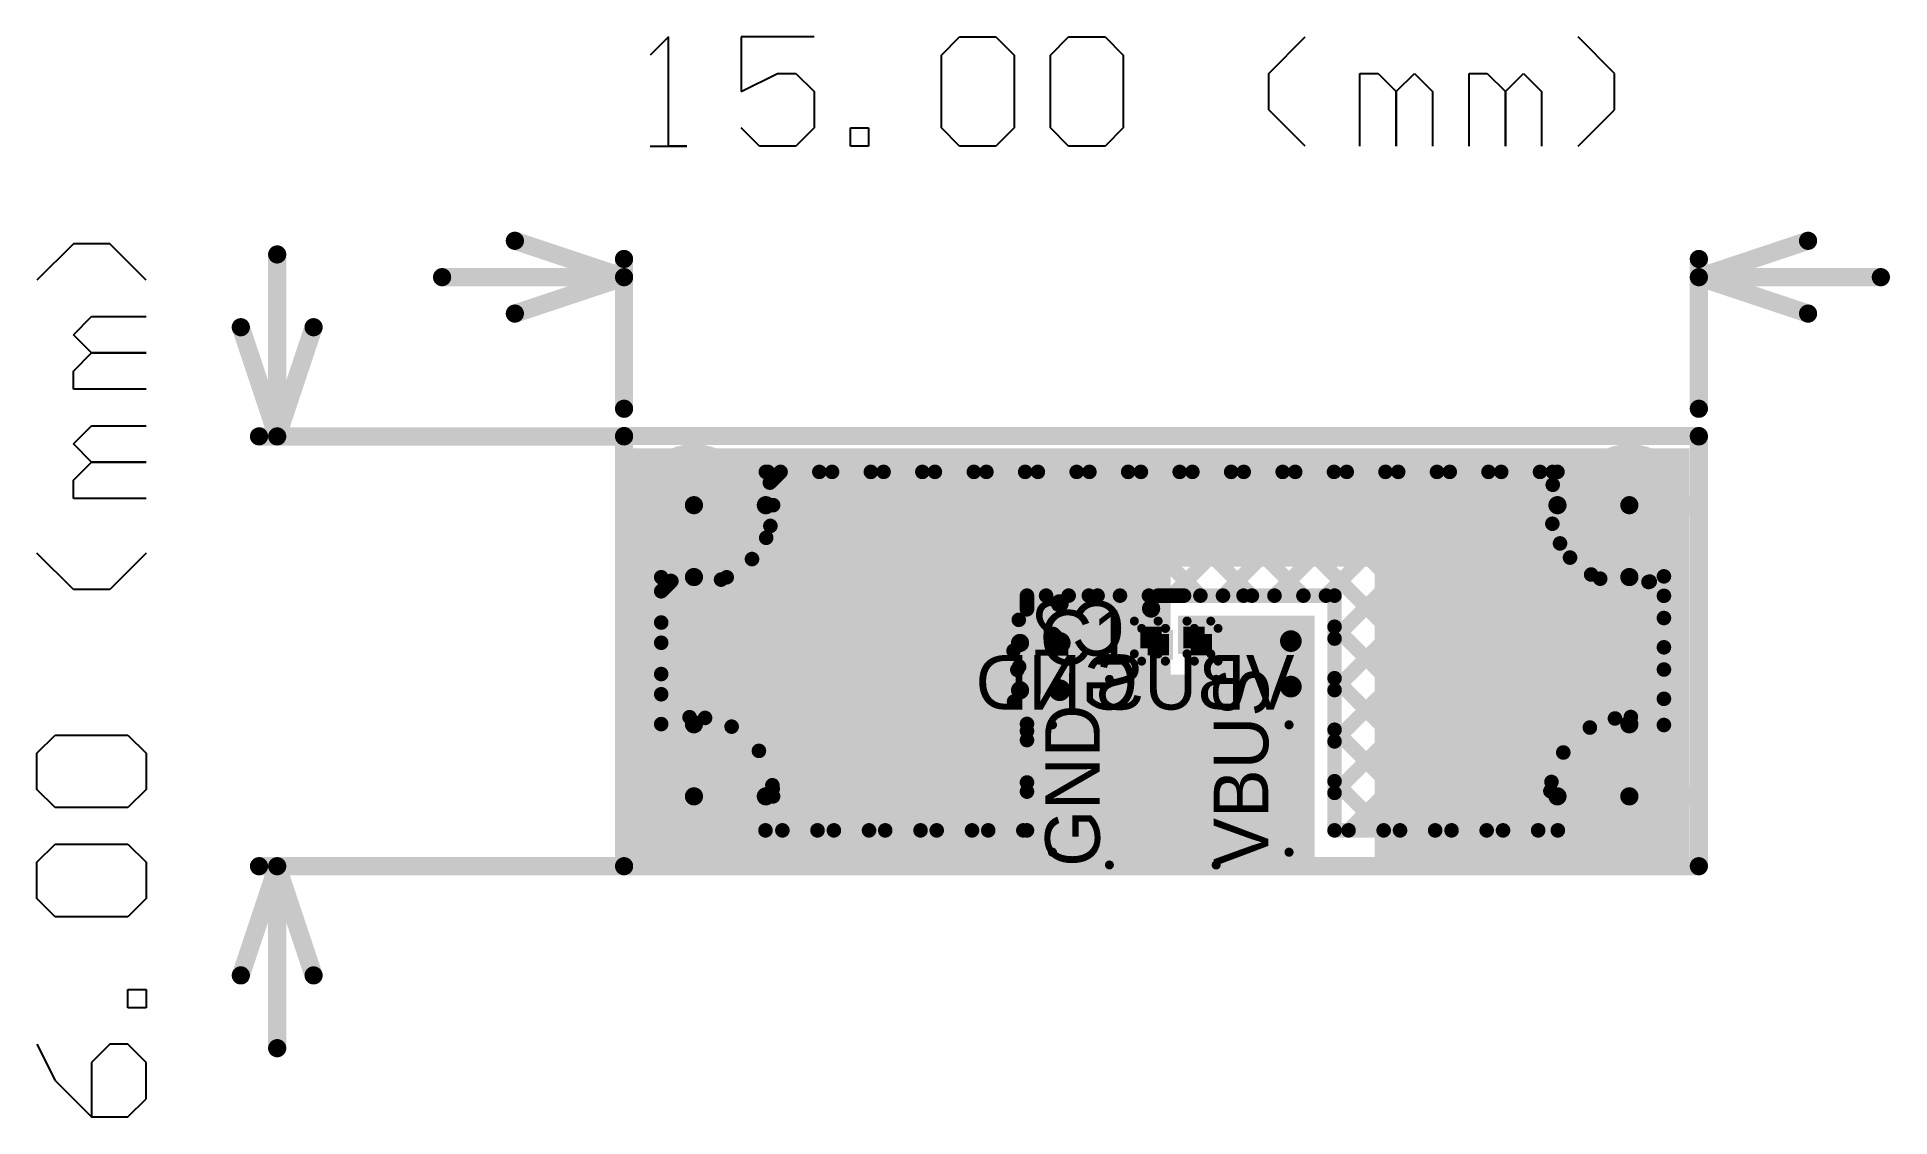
# Model space of a CAD drawing. Header units: millimetres. Extents: x 5.97 to 6.99, y 0.79 to 1.39.
import ezdxf

# ---------------------------------------------------------------- set-up
doc = ezdxf.new("R2010")
doc.units = ezdxf.units.MM
doc.header["$MEASUREMENT"] = 0
for name, color, linetype in [('BottomLayer', 5, 'Continuous'), ('BottomOverlay', 54, 'Continuous'), ('BottomPaste', 16, 'Continuous'), ('BottomSolder', 6, 'Continuous'), ('Mechanical13', 56, 'Continuous'), ('Mechanical2', 216, 'Continuous'), ('MultiLayer', 9, 'Continuous'), ('PadHoleLayer', 156, 'Continuous'), ('TopLayer', 1, 'Continuous'), ('TopOverlay', 2, 'Continuous'), ('TopPaste', 8, 'Continuous'), ('TopSolder', 216, 'Continuous'), ('ViaHoleLayer', 16, 'Continuous')]:
    doc.layers.add(name, color=color, linetype=linetype)

# ---------------------------------------------------------------- blocks, each defined once
blk = doc.blocks.new('SMD_PAD_B_1')
at = {"layer": 'BottomLayer'}
for points in [[(-0.06, -0.03), (-0.02, -0.03), (-0.06, 0.03), (-0.02, 0.03)], [(0.02, -0.03), (0.06, -0.03), (0.02, 0.03), (0.06, 0.03)]]:
    blk.add_solid(points, dxfattribs=at)
at = {"layer": 'BottomOverlay', "const_width": 0.005}
for points in [[(0.065, 0.035), (-0.065, 0.035)], [(-0.065, 0.035), (-0.065, -0.035)], [(0.065, 0.035), (0.065, -0.035)], [(0.065, -0.035), (-0.065, -0.035)]]:
    blk.add_lwpolyline(points, dxfattribs=at)
at = {"layer": 'BottomOverlay', "const_width": 0.0025}
for points in [[(-0.06625, 0.035, 1), (-0.06375, 0.035, 1)], [(-0.06625, 0.035, 1), (-0.06375, 0.035, 1)], [(0.06375, 0.035, 1), (0.06625, 0.035, 1)], [(0.06375, 0.035, 1), (0.06625, 0.035, 1)], [(-0.06625, -0.035, 1), (-0.06375, -0.035, 1)], [(-0.06625, -0.035, 1), (-0.06375, -0.035, 1)], [(0.06375, -0.035, 1), (0.06625, -0.035, 1)], [(0.06375, -0.035, 1), (0.06625, -0.035, 1)]]:
    blk.add_lwpolyline(points, format="xyb", close=True, dxfattribs=at)
at = {"layer": 'BottomPaste'}
for points in [[(-0.06, -0.03), (-0.02, -0.03), (-0.06, 0.03), (-0.02, 0.03)], [(0.02, -0.03), (0.06, -0.03), (0.02, 0.03), (0.06, 0.03)]]:
    blk.add_solid(points, dxfattribs=at)
at = {"layer": 'BottomSolder'}
for points in [[(-0.064, -0.034), (-0.016, -0.034), (-0.064, 0.034), (-0.016, 0.034)], [(0.016, -0.034), (0.064, -0.034), (0.016, 0.034), (0.064, 0.034)]]:
    blk.add_solid(points, dxfattribs=at)
blk = doc.blocks.new('3_P___FPC_2')
at = {"layer": 'TopLayer'}
for points in [[(-0.0128, -0.0492), (-0.0128, 0.0492), (-0.0266, -0.0492), (-0.0266, 0.0492)], [(0.0069, -0.0492), (0.0069, 0.0492), (-0.0069, -0.0492), (-0.0069, 0.0492)], [(0.0266, -0.0492), (0.0266, 0.0492), (0.0128, -0.0492), (0.0128, 0.0492)]]:
    blk.add_solid(points, dxfattribs=at)
at = {"layer": 'TopOverlay', "const_width": 0.005}
for points in [[(-0.0287, 0.049), (-0.0287, -0.053)], [(0.03, 0.049), (0.03, -0.053)], [(0.03, -0.053), (-0.0287, -0.053)]]:
    blk.add_lwpolyline(points, dxfattribs=at)
at = {"layer": 'TopOverlay', "const_width": 0.0025}
for points in [[(-0.0299, 0.049, 1), (-0.0274, 0.049, 1)], [(0.0288, 0.049, 1), (0.0312, 0.049, 1)], [(-0.0299, -0.053, 1), (-0.0274, -0.053, 1)], [(-0.0299, -0.053, 1), (-0.0274, -0.053, 1)], [(0.0288, -0.053, 1), (0.0312, -0.053, 1)], [(0.0288, -0.053, 1), (0.0312, -0.053, 1)]]:
    blk.add_lwpolyline(points, format="xyb", close=True, dxfattribs=at)
at = {"layer": 'TopPaste'}
for points in [[(-0.0128, -0.0492), (-0.0128, 0.0492), (-0.0266, -0.0492), (-0.0266, 0.0492)], [(0.0069, -0.0492), (0.0069, 0.0492), (-0.0069, -0.0492), (-0.0069, 0.0492)], [(0.0266, -0.0492), (0.0266, 0.0492), (0.0128, -0.0492), (0.0128, 0.0492)]]:
    blk.add_solid(points, dxfattribs=at)
at = {"layer": 'TopSolder'}
for points in [[(-0.0088, -0.0532), (-0.0088, 0.0532), (-0.0306, -0.0532), (-0.0306, 0.0532)], [(0.0109, -0.0532), (0.0109, 0.0532), (-0.0109, -0.0532), (-0.0109, 0.0532)], [(0.0306, -0.0532), (0.0306, 0.0532), (0.0088, -0.0532), (0.0088, 0.0532)]]:
    blk.add_solid(points, dxfattribs=at)
blk = doc.blocks.new('CAP_0201_B_3')
at = {"layer": 'BottomLayer'}
for points in [[(-0.0177, -0.0059), (-0.0059, -0.0059), (-0.0177, 0.0059), (-0.0059, 0.0059)], [(0.0059, -0.0059), (0.0177, -0.0059), (0.0059, 0.0059), (0.0177, 0.0059)]]:
    blk.add_solid(points, dxfattribs=at)
at = {"layer": 'BottomOverlay', "const_width": 0.005}
for points in [[(-0.021, 0.009), (-0.021, -0.009)], [(-0.008, 0.009), (-0.021, 0.009)], [(0.021, 0.009), (0.008, 0.009)], [(0.021, 0.009), (0.021, -0.009)], [(-0.008, -0.009), (-0.021, -0.009)], [(0.021, -0.009), (0.008, -0.009)]]:
    blk.add_lwpolyline(points, dxfattribs=at)
at = {"layer": 'BottomOverlay', "const_width": 0.0025}
for points in [[(-0.0222, 0.009, 1), (-0.0198, 0.009, 1)], [(-0.0222, 0.009, 1), (-0.0198, 0.009, 1)], [(-0.0092, 0.009, 1), (-0.0067, 0.009, 1)], [(0.0067, 0.009, 1), (0.0092, 0.009, 1)], [(0.0198, 0.009, 1), (0.0222, 0.009, 1)], [(0.0198, 0.009, 1), (0.0222, 0.009, 1)], [(-0.0222, -0.009, 1), (-0.0198, -0.009, 1)], [(-0.0222, -0.009, 1), (-0.0198, -0.009, 1)], [(-0.0092, -0.009, 1), (-0.0067, -0.009, 1)], [(0.0067, -0.009, 1), (0.0092, -0.009, 1)], [(0.0198, -0.009, 1), (0.0222, -0.009, 1)], [(0.0198, -0.009, 1), (0.0222, -0.009, 1)]]:
    blk.add_lwpolyline(points, format="xyb", close=True, dxfattribs=at)
at = {"layer": 'BottomPaste'}
for points in [[(-0.0177, -0.0059), (-0.0059, -0.0059), (-0.0177, 0.0059), (-0.0059, 0.0059)], [(0.0059, -0.0059), (0.0177, -0.0059), (0.0059, 0.0059), (0.0177, 0.0059)]]:
    blk.add_solid(points, dxfattribs=at)
at = {"layer": 'BottomSolder'}
for points in [[(-0.0199, -0.0081), (-0.0037, -0.0081), (-0.0199, 0.0081), (-0.0037, 0.0081)], [(0.0037, -0.0081), (0.0199, -0.0081), (0.0037, 0.0081), (0.0199, 0.0081)]]:
    blk.add_solid(points, dxfattribs=at)
blk = doc.blocks.new('CAP_0201_4')
at = {"layer": 'TopLayer'}
for points in [[(-0.0177, -0.0059), (-0.0059, -0.0059), (-0.0177, 0.0059), (-0.0059, 0.0059)], [(0.0059, -0.0059), (0.0177, -0.0059), (0.0059, 0.0059), (0.0177, 0.0059)]]:
    blk.add_solid(points, dxfattribs=at)
at = {"layer": 'TopOverlay', "const_width": 0.005}
for points in [[(-0.008, 0.009), (-0.021, 0.009)], [(-0.021, 0.009), (-0.021, -0.009)], [(0.021, 0.009), (0.008, 0.009)], [(0.021, 0.009), (0.021, -0.009)], [(-0.008, -0.009), (-0.021, -0.009)], [(0.021, -0.009), (0.008, -0.009)]]:
    blk.add_lwpolyline(points, dxfattribs=at)
at = {"layer": 'TopOverlay', "const_width": 0.0025}
for points in [[(-0.0222, 0.009, 1), (-0.0198, 0.009, 1)], [(-0.0222, 0.009, 1), (-0.0198, 0.009, 1)], [(-0.0092, 0.009, 1), (-0.0067, 0.009, 1)], [(0.0067, 0.009, 1), (0.0092, 0.009, 1)], [(0.0198, 0.009, 1), (0.0222, 0.009, 1)], [(0.0198, 0.009, 1), (0.0222, 0.009, 1)], [(-0.0222, -0.009, 1), (-0.0198, -0.009, 1)], [(-0.0222, -0.009, 1), (-0.0198, -0.009, 1)], [(-0.0092, -0.009, 1), (-0.0067, -0.009, 1)], [(0.0067, -0.009, 1), (0.0092, -0.009, 1)], [(0.0198, -0.009, 1), (0.0222, -0.009, 1)], [(0.0198, -0.009, 1), (0.0222, -0.009, 1)]]:
    blk.add_lwpolyline(points, format="xyb", close=True, dxfattribs=at)
at = {"layer": 'TopPaste'}
for points in [[(-0.0177, -0.0059), (-0.0059, -0.0059), (-0.0177, 0.0059), (-0.0059, 0.0059)], [(0.0059, -0.0059), (0.0177, -0.0059), (0.0059, 0.0059), (0.0177, 0.0059)]]:
    blk.add_solid(points, dxfattribs=at)
at = {"layer": 'TopSolder'}
for points in [[(-0.0199, -0.0081), (-0.0037, -0.0081), (-0.0199, 0.0081), (-0.0037, 0.0081)], [(0.0037, -0.0081), (0.0199, -0.0081), (0.0037, 0.0081), (0.0199, 0.0081)]]:
    blk.add_solid(points, dxfattribs=at)

msp = doc.modelspace()

# ---------------------------------------------------------------- linework, layer by layer
at = {"layer": 'BottomLayer'}
for points, const_width in [([(6.3192, 1.1307, 1), (6.3488, 1.1307, 1)], 0.0295), ([(6.8332, 1.1307, 1), (6.8628, 1.1307, 1)], 0.0295), ([(6.5291, 1.055, 1), (6.5409, 1.055, 1)], 0.0118), ([(6.5285, 1.059, 1), (6.5335, 1.059, 1)], 0.005), ([(6.5325, 1.055, 1), (6.5375, 1.055, 1)], 0.005), ([(6.6561, 1.056, 1), (6.6679, 1.056, 1)], 0.0118), ([(6.6595, 1.056, 1), (6.6645, 1.056, 1)], 0.005), ([(6.5291, 1.029, 1), (6.5409, 1.029, 1)], 0.0118), ([(6.6561, 1.031, 1), (6.6679, 1.031, 1)], 0.0118), ([(6.6595, 1.031, 1), (6.6645, 1.031, 1)], 0.005), ([(6.3192, 0.9707, 1), (6.3488, 0.9707, 1)], 0.0295), ([(6.8332, 0.9707, 1), (6.8628, 0.9707, 1)], 0.0295)]:
    msp.add_lwpolyline(points, format="xyb", close=True, dxfattribs=dict(at, const_width=const_width))
at = {"layer": 'BottomLayer', "const_width": 0.01}
for points in [[(6.531, 1.059), (6.535, 1.055)], [(6.662, 1.031), (6.662, 1.056)]]:
    msp.add_lwpolyline(points, dxfattribs=at)
at = {"layer": 'BottomLayer'}
for points in [[(6.298, 0.932), (6.596, 0.932), (6.298, 1.162), (6.596, 1.162)], [(6.56, 1.097), (6.878, 1.097), (6.56, 1.162), (6.878, 1.162)], [(6.708, 0.936), (6.881, 0.936), (6.708, 1.162), (6.881, 1.162)], [(6.527, 0.932), (6.596, 0.932), (6.527, 1.067), (6.596, 1.067)], [(6.605, 0.933), (6.675, 0.933), (6.605, 1.068), (6.675, 1.068)]]:
    msp.add_solid(points, dxfattribs=at)
at = {"layer": 'BottomSolder', "const_width": 0.0335}
for points in [[(6.3172, 1.1307, 1), (6.3508, 1.1307, 1)], [(6.8312, 1.1307, 1), (6.8648, 1.1307, 1)], [(6.3172, 0.9707, 1), (6.3508, 0.9707, 1)], [(6.8312, 0.9707, 1), (6.8648, 0.9707, 1)]]:
    msp.add_lwpolyline(points, format="xyb", close=True, dxfattribs=at)
at = {"layer": 'Mechanical13'}
for p, q in [((6.32, 1.388), (6.31, 1.378)), ((6.32, 1.328), (6.32, 1.388)), ((6.4, 1.388), (6.36, 1.388)), ((6.36, 1.388), (6.36, 1.358)), ((6.47, 1.378), (6.48, 1.388)), ((6.48, 1.388), (6.4999, 1.388)), ((6.4999, 1.388), (6.5099, 1.378)), ((6.5299, 1.378), (6.5399, 1.388)), ((6.5399, 1.388), (6.5599, 1.388)), ((6.5599, 1.388), (6.5699, 1.378)), ((6.6499, 1.368), (6.6699, 1.388)), ((6.8398, 1.368), (6.8198, 1.388)), ((6.47, 1.338), (6.47, 1.378)), ((6.5099, 1.378), (6.5099, 1.338)), ((6.5299, 1.338), (6.5299, 1.378)), ((6.5699, 1.378), (6.5699, 1.338)), ((6.36, 1.358), (6.38, 1.368)), ((6.38, 1.368), (6.39, 1.368)), ((6.39, 1.368), (6.4, 1.358)), ((6.6499, 1.348), (6.6499, 1.368)), ((6.6999, 1.328), (6.6999, 1.368)), ((6.6999, 1.368), (6.7099, 1.368)), ((6.7099, 1.368), (6.7199, 1.358)), ((6.7199, 1.358), (6.7299, 1.368)), ((6.7299, 1.368), (6.7399, 1.358)), ((6.7599, 1.328), (6.7599, 1.368)), ((6.7599, 1.368), (6.7699, 1.368)), ((6.7699, 1.368), (6.7799, 1.358)), ((6.7799, 1.358), (6.7899, 1.368)), ((6.7899, 1.368), (6.7998, 1.358)), ((6.8398, 1.348), (6.8398, 1.368)), ((6.4, 1.358), (6.4, 1.338)), ((6.7199, 1.358), (6.7199, 1.328)), ((6.7199, 1.328), (6.7199, 1.358)), ((6.7399, 1.358), (6.7399, 1.328)), ((6.7799, 1.358), (6.7799, 1.328)), ((6.7799, 1.328), (6.7799, 1.358)), ((6.7998, 1.358), (6.7998, 1.328)), ((6.6699, 1.328), (6.6499, 1.348)), ((6.8198, 1.328), (6.8398, 1.348)), ((6.37, 1.328), (6.36, 1.338)), ((6.4, 1.338), (6.39, 1.328)), ((6.42, 1.328), (6.42, 1.338)), ((6.42, 1.338), (6.43, 1.338)), ((6.43, 1.338), (6.43, 1.328)), ((6.48, 1.328), (6.47, 1.338)), ((6.5099, 1.338), (6.4999, 1.328)), ((6.5399, 1.328), (6.5299, 1.338)), ((6.5699, 1.338), (6.5599, 1.328)), ((6.31, 1.328), (6.33, 1.328)), ((6.33, 1.328), (6.32, 1.328)), ((6.39, 1.328), (6.37, 1.328)), ((6.43, 1.328), (6.42, 1.328)), ((6.4999, 1.328), (6.48, 1.328)), ((6.5599, 1.328), (6.5399, 1.328)), ((5.993, 1.2744), (5.973, 1.2544)), ((6.013, 1.2744), (5.993, 1.2744)), ((6.033, 1.2544), (6.013, 1.2744)), ((5.993, 1.2244), (6.003, 1.2344)), ((6.003, 1.2344), (6.033, 1.2344)), ((6.003, 1.2144), (5.993, 1.2244)), ((5.993, 1.2044), (6.003, 1.2144)), ((6.003, 1.2144), (6.033, 1.2144)), ((6.033, 1.2144), (6.003, 1.2144)), ((5.993, 1.1944), (5.993, 1.2044)), ((6.033, 1.1944), (5.993, 1.1944)), ((5.993, 1.1644), (6.003, 1.1744)), ((6.003, 1.1744), (6.033, 1.1744)), ((6.003, 1.1544), (5.993, 1.1644)), ((5.993, 1.1444), (6.003, 1.1544)), ((6.003, 1.1544), (6.033, 1.1544)), ((6.033, 1.1544), (6.003, 1.1544)), ((5.993, 1.1344), (5.993, 1.1444)), ((6.033, 1.1344), (5.993, 1.1344)), ((5.993, 1.0844), (5.973, 1.1044)), ((6.033, 1.1044), (6.013, 1.0844)), ((6.013, 1.0844), (5.993, 1.0844)), ((5.973, 0.9945), (5.983, 1.0044)), ((5.983, 1.0044), (6.023, 1.0044)), ((6.023, 1.0044), (6.033, 0.9945)), ((5.973, 0.9745), (5.973, 0.9945)), ((6.033, 0.9945), (6.033, 0.9745)), ((5.983, 0.9645), (5.973, 0.9745)), ((6.033, 0.9745), (6.023, 0.9645)), ((6.023, 0.9645), (5.983, 0.9645)), ((5.973, 0.9345), (5.983, 0.9445)), ((5.983, 0.9445), (6.023, 0.9445)), ((6.023, 0.9445), (6.033, 0.9345)), ((5.973, 0.9145), (5.973, 0.9345)), ((6.033, 0.9345), (6.033, 0.9145)), ((5.983, 0.9045), (5.973, 0.9145)), ((6.033, 0.9145), (6.023, 0.9045)), ((6.023, 0.9045), (5.983, 0.9045)), ((6.023, 0.8545), (6.023, 0.8645)), ((6.023, 0.8645), (6.033, 0.8645)), ((6.033, 0.8645), (6.033, 0.8545)), ((6.033, 0.8545), (6.023, 0.8545)), ((5.973, 0.8345), (5.983, 0.8145)), ((6.013, 0.8345), (6.003, 0.8245)), ((6.023, 0.8345), (6.013, 0.8345)), ((6.033, 0.8245), (6.023, 0.8345)), ((6.003, 0.8245), (6.003, 0.7945)), ((6.033, 0.8045), (6.033, 0.8245)), ((5.983, 0.8145), (6.003, 0.7945)), ((6.023, 0.7945), (6.033, 0.8045)), ((6.003, 0.7945), (6.023, 0.7945))]:
    msp.add_line(p, q, dxfattribs=at)
at = {"layer": 'Mechanical13', "const_width": 0.01}
for points in [[(6.105, 1.1685), (6.105, 1.2685)], [(6.2356, 1.276), (6.2956, 1.256)], [(6.8862, 1.256), (6.9462, 1.276)], [(6.2956, 1.1837), (6.2956, 1.266)], [(6.8862, 1.1837), (6.8862, 1.266)], [(6.1956, 1.256), (6.2956, 1.256)], [(6.2356, 1.236), (6.2956, 1.256)], [(6.8862, 1.256), (6.9462, 1.236)], [(6.8862, 1.256), (6.9862, 1.256)], [(6.085, 1.2285), (6.105, 1.1685)], [(6.105, 1.1685), (6.125, 1.2285)], [(6.095, 1.1685), (6.2956, 1.1685)], [(6.085, 0.8723), (6.105, 0.9323)], [(6.095, 0.9323), (6.2956, 0.9323)], [(6.105, 0.9323), (6.125, 0.8723)], [(6.105, 0.8323), (6.105, 0.9323)]]:
    msp.add_lwpolyline(points, dxfattribs=at)
at = {"layer": 'Mechanical13', "const_width": 0.005}
for points in [[(6.1025, 1.2685, 1), (6.1075, 1.2685, 1)], [(6.2331, 1.276, 1), (6.2381, 1.276, 1)], [(6.9437, 1.276, 1), (6.9487, 1.276, 1)], [(6.2931, 1.266, 1), (6.2981, 1.266, 1)], [(6.8837, 1.266, 1), (6.8887, 1.266, 1)], [(6.1931, 1.256, 1), (6.1981, 1.256, 1)], [(6.2931, 1.256, 1), (6.2981, 1.256, 1)], [(6.2931, 1.256, 1), (6.2981, 1.256, 1)], [(6.2931, 1.256, 1), (6.2981, 1.256, 1)], [(6.8837, 1.256, 1), (6.8887, 1.256, 1)], [(6.8837, 1.256, 1), (6.8887, 1.256, 1)], [(6.8837, 1.256, 1), (6.8887, 1.256, 1)], [(6.9837, 1.256, 1), (6.9887, 1.256, 1)], [(6.0825, 1.2285, 1), (6.0875, 1.2285, 1)], [(6.1225, 1.2285, 1), (6.1275, 1.2285, 1)], [(6.2331, 1.236, 1), (6.2381, 1.236, 1)], [(6.9437, 1.236, 1), (6.9487, 1.236, 1)], [(6.2931, 1.1837, 1), (6.2981, 1.1837, 1)], [(6.8837, 1.1837, 1), (6.8887, 1.1837, 1)], [(6.0925, 1.1685, 1), (6.0975, 1.1685, 1)], [(6.1025, 1.1685, 1), (6.1075, 1.1685, 1)], [(6.1025, 1.1685, 1), (6.1075, 1.1685, 1)], [(6.1025, 1.1685, 1), (6.1075, 1.1685, 1)], [(6.2931, 1.1685, 1), (6.2981, 1.1685, 1)], [(6.0925, 0.9323, 1), (6.0975, 0.9323, 1)], [(6.1025, 0.9323, 1), (6.1075, 0.9323, 1)], [(6.1025, 0.9323, 1), (6.1075, 0.9323, 1)], [(6.1025, 0.9323, 1), (6.1075, 0.9323, 1)], [(6.2931, 0.9323, 1), (6.2981, 0.9323, 1)], [(6.0825, 0.8723, 1), (6.0875, 0.8723, 1)], [(6.1225, 0.8723, 1), (6.1275, 0.8723, 1)], [(6.1025, 0.8323, 1), (6.1075, 0.8323, 1)]]:
    msp.add_lwpolyline(points, format="xyb", close=True, dxfattribs=at)
at = {"layer": 'Mechanical2', "const_width": 0.01}
for points in [[(6.2956, 1.1687), (6.8862, 1.1687)], [(6.2956, 0.9323), (6.2956, 1.1685)], [(6.8862, 0.9323), (6.8862, 1.1685)], [(6.2956, 0.9323), (6.8862, 0.9323)]]:
    msp.add_lwpolyline(points, dxfattribs=at)
at = {"layer": 'Mechanical2', "const_width": 0.005}
for points in [[(6.2931, 1.1687, 1), (6.2981, 1.1687, 1)], [(6.2931, 1.1685, 1), (6.2981, 1.1685, 1)], [(6.8837, 1.1687, 1), (6.8887, 1.1687, 1)], [(6.8837, 1.1685, 1), (6.8887, 1.1685, 1)], [(6.2931, 0.9323, 1), (6.2981, 0.9323, 1)], [(6.2931, 0.9323, 1), (6.2981, 0.9323, 1)], [(6.8837, 0.9323, 1), (6.8887, 0.9323, 1)], [(6.8837, 0.9323, 1), (6.8887, 0.9323, 1)]]:
    msp.add_lwpolyline(points, format="xyb", close=True, dxfattribs=at)
at = {"layer": 'MultiLayer'}
for points, const_width in [([(6.3192, 1.1307, 1), (6.3488, 1.1307, 1)], 0.0295), ([(6.8332, 1.1307, 1), (6.8628, 1.1307, 1)], 0.0295), ([(6.5291, 1.055, 1), (6.5409, 1.055, 1)], 0.0118), ([(6.6561, 1.056, 1), (6.6679, 1.056, 1)], 0.0118), ([(6.5291, 1.029, 1), (6.5409, 1.029, 1)], 0.0118), ([(6.6561, 1.031, 1), (6.6679, 1.031, 1)], 0.0118), ([(6.3192, 0.9707, 1), (6.3488, 0.9707, 1)], 0.0295), ([(6.8332, 0.9707, 1), (6.8628, 0.9707, 1)], 0.0295)]:
    msp.add_lwpolyline(points, format="xyb", close=True, dxfattribs=dict(at, const_width=const_width))
at = {"layer": 'PadHoleLayer', "const_width": 0.0197}
for points in [[(6.3242, 1.1307, 1), (6.3438, 1.1307, 1)], [(6.8382, 1.1307, 1), (6.8578, 1.1307, 1)], [(6.3242, 0.9707, 1), (6.3438, 0.9707, 1)], [(6.8382, 0.9707, 1), (6.8578, 0.9707, 1)]]:
    msp.add_lwpolyline(points, format="xyb", close=True, dxfattribs=at)
at = {"layer": 'TopLayer'}
for points, const_width in [([(6.3192, 1.1307, 1), (6.3488, 1.1307, 1)], 0.0295), ([(6.3715, 1.149, 1), (6.3755, 1.149, 1)], 0.004), ([(6.3715, 1.149, 1), (6.3755, 1.149, 1)], 0.004), ([(6.3726, 1.149, 1), (6.3766, 1.149, 1)], 0.004), ([(6.3796, 1.149, 1), (6.3836, 1.149, 1)], 0.004), ([(6.4009, 1.149, 1), (6.4049, 1.149, 1)], 0.004), ([(6.4079, 1.149, 1), (6.4119, 1.149, 1)], 0.004), ([(6.4292, 1.149, 1), (6.4332, 1.149, 1)], 0.004), ([(6.4362, 1.149, 1), (6.4402, 1.149, 1)], 0.004), ([(6.4575, 1.149, 1), (6.4615, 1.149, 1)], 0.004), ([(6.4644, 1.149, 1), (6.4684, 1.149, 1)], 0.004), ([(6.4858, 1.149, 1), (6.4898, 1.149, 1)], 0.004), ([(6.4927, 1.149, 1), (6.4967, 1.149, 1)], 0.004), ([(6.514, 1.149, 1), (6.518, 1.149, 1)], 0.004), ([(6.521, 1.149, 1), (6.525, 1.149, 1)], 0.004), ([(6.521, 1.149, 1), (6.525, 1.149, 1)], 0.004), ([(6.5423, 1.149, 1), (6.5463, 1.149, 1)], 0.004), ([(6.5493, 1.149, 1), (6.5533, 1.149, 1)], 0.004), ([(6.5706, 1.149, 1), (6.5746, 1.149, 1)], 0.004), ([(6.5776, 1.149, 1), (6.5816, 1.149, 1)], 0.004), ([(6.5989, 1.149, 1), (6.6029, 1.149, 1)], 0.004), ([(6.6059, 1.149, 1), (6.6099, 1.149, 1)], 0.004), ([(6.6272, 1.149, 1), (6.6312, 1.149, 1)], 0.004), ([(6.6341, 1.149, 1), (6.6381, 1.149, 1)], 0.004), ([(6.6555, 1.149, 1), (6.6595, 1.149, 1)], 0.004), ([(6.6624, 1.149, 1), (6.6664, 1.149, 1)], 0.004), ([(6.6837, 1.149, 1), (6.6877, 1.149, 1)], 0.004), ([(6.6907, 1.149, 1), (6.6947, 1.149, 1)], 0.004), ([(6.712, 1.149, 1), (6.716, 1.149, 1)], 0.004), ([(6.719, 1.149, 1), (6.723, 1.149, 1)], 0.004), ([(6.7403, 1.149, 1), (6.7443, 1.149, 1)], 0.004), ([(6.7473, 1.149, 1), (6.7513, 1.149, 1)], 0.004), ([(6.7686, 1.149, 1), (6.7726, 1.149, 1)], 0.004), ([(6.7756, 1.149, 1), (6.7796, 1.149, 1)], 0.004), ([(6.7969, 1.149, 1), (6.8009, 1.149, 1)], 0.004), ([(6.8039, 1.149, 1), (6.8079, 1.149, 1)], 0.004), ([(6.8065, 1.149, 1), (6.8105, 1.149, 1)], 0.004), ([(6.8065, 1.149, 1), (6.8105, 1.149, 1)], 0.004), ([(6.8332, 1.1307, 1), (6.8628, 1.1307, 1)], 0.0295), ([(6.3737, 1.1431, 1), (6.3777, 1.1431, 1)], 0.004), ([(6.8039, 1.1419, 1), (6.8079, 1.1419, 1)], 0.004), ([(6.3315, 1.1307, 1), (6.3365, 1.1307, 1)], 0.005), ([(6.3315, 1.1307, 1), (6.3365, 1.1307, 1)], 0.005), ([(6.371, 1.1307, 1), (6.376, 1.1307, 1)], 0.005), ([(6.3755, 1.1307, 1), (6.3795, 1.1307, 1)], 0.004), ([(6.3755, 1.1307, 1), (6.3795, 1.1307, 1)], 0.004), ([(6.806, 1.1307, 1), (6.811, 1.1307, 1)], 0.005), ([(6.8455, 1.1307, 1), (6.8505, 1.1307, 1)], 0.005), ([(6.8455, 1.1307, 1), (6.8505, 1.1307, 1)], 0.005), ([(6.374, 1.1193, 1), (6.378, 1.1193, 1)], 0.004), ([(6.8037, 1.1205, 1), (6.8077, 1.1205, 1)], 0.004), ([(6.3717, 1.1128, 1), (6.3757, 1.1128, 1)], 0.004), ([(6.8079, 1.1097, 1), (6.8119, 1.1097, 1)], 0.004), ([(6.3639, 1.1011, 1), (6.3679, 1.1011, 1)], 0.004), ([(6.8134, 1.1019, 1), (6.8174, 1.1019, 1)], 0.004), ([(6.314, 1.0911, 1), (6.318, 1.0911, 1)], 0.004), ([(6.314, 1.0911, 1), (6.318, 1.0911, 1)], 0.004), ([(6.3194, 1.0891, 1), (6.3234, 1.0891, 1)], 0.004), ([(6.3196, 1.089, 1), (6.3236, 1.089, 1)], 0.004), ([(6.3315, 1.0912, 1), (6.3365, 1.0912, 1)], 0.005), ([(6.3469, 1.0898, 1), (6.3509, 1.0898, 1)], 0.004), ([(6.35, 1.0911, 1), (6.354, 1.0911, 1)], 0.004), ([(6.825, 1.0926, 1), (6.829, 1.0926, 1)], 0.004), ([(6.83, 1.0903, 1), (6.834, 1.0903, 1)], 0.004), ([(6.8455, 1.0912, 1), (6.8505, 1.0912, 1)], 0.005), ([(6.8565, 1.0885, 1), (6.8605, 1.0885, 1)], 0.004), ([(6.8572, 1.0887, 1), (6.8612, 1.0887, 1)], 0.004), ([(6.865, 1.0916, 1), (6.869, 1.0916, 1)], 0.004), ([(6.865, 1.0916, 1), (6.869, 1.0916, 1)], 0.004), ([(6.314, 1.0834, 1), (6.318, 1.0834, 1)], 0.004), ([(6.515, 1.081, 1), (6.519, 1.081, 1)], 0.004), ([(6.515, 1.081, 1), (6.519, 1.081, 1)], 0.004), ([(6.5255, 1.081, 1), (6.5295, 1.081, 1)], 0.004), ([(6.5325, 1.0768, 1), (6.5375, 1.0768, 1)], 0.005), ([(6.5379, 1.081, 1), (6.5419, 1.081, 1)], 0.004), ([(6.549, 1.081, 1), (6.553, 1.081, 1)], 0.004), ([(6.549, 1.081, 1), (6.553, 1.081, 1)], 0.004), ([(6.549, 1.081, 1), (6.553, 1.081, 1)], 0.004), ([(6.5538, 1.081, 1), (6.5578, 1.081, 1)], 0.004), ([(6.5661, 1.081, 1), (6.5701, 1.081, 1)], 0.004), ([(6.582, 1.081, 1), (6.586, 1.081, 1)], 0.004), ([(6.587, 1.081, 1), (6.591, 1.081, 1)], 0.004), ([(6.587, 1.081, 1), (6.591, 1.081, 1)], 0.004), ([(6.587, 1.081, 1), (6.591, 1.081, 1)], 0.004), ([(6.587, 1.081, 1), (6.591, 1.081, 1)], 0.004), ([(6.594, 1.081, 1), (6.598, 1.081, 1)], 0.004), ([(6.594, 1.081, 1), (6.598, 1.081, 1)], 0.004), ([(6.594, 1.081, 1), (6.598, 1.081, 1)], 0.004), ([(6.594, 1.081, 1), (6.598, 1.081, 1)], 0.004), ([(6.594, 1.081, 1), (6.598, 1.081, 1)], 0.004), ([(6.5944, 1.081, 1), (6.5984, 1.081, 1)], 0.004), ([(6.6013, 1.081, 1), (6.6053, 1.081, 1)], 0.004), ([(6.6013, 1.081, 1), (6.6053, 1.081, 1)], 0.004), ([(6.6013, 1.081, 1), (6.6053, 1.081, 1)], 0.004), ([(6.6013, 1.081, 1), (6.6053, 1.081, 1)], 0.004), ([(6.6013, 1.081, 1), (6.6053, 1.081, 1)], 0.004), ([(6.6103, 1.081, 1), (6.6143, 1.081, 1)], 0.004), ([(6.6227, 1.081, 1), (6.6267, 1.081, 1)], 0.004), ([(6.634, 1.081, 1), (6.638, 1.081, 1)], 0.004), ([(6.634, 1.081, 1), (6.638, 1.081, 1)], 0.004), ([(6.634, 1.081, 1), (6.638, 1.081, 1)], 0.004), ([(6.6386, 1.081, 1), (6.6426, 1.081, 1)], 0.004), ([(6.651, 1.081, 1), (6.655, 1.081, 1)], 0.004), ([(6.6669, 1.081, 1), (6.6709, 1.081, 1)], 0.004), ([(6.6793, 1.081, 1), (6.6833, 1.081, 1)], 0.004), ([(6.684, 1.081, 1), (6.688, 1.081, 1)], 0.004), ([(6.684, 1.081, 1), (6.688, 1.081, 1)], 0.004), ([(6.865, 1.0809, 1), (6.869, 1.0809, 1)], 0.004), ([(6.314, 1.0662, 1), (6.318, 1.0662, 1)], 0.004), ([(6.5105, 1.0677, 1), (6.5145, 1.0677, 1)], 0.004), ([(6.515, 1.0735, 1), (6.519, 1.0735, 1)], 0.004), ([(6.515, 1.0735, 1), (6.519, 1.0735, 1)], 0.004), ([(6.5827, 1.0739, 1), (6.5877, 1.0739, 1)], 0.005), ([(6.865, 1.0687, 1), (6.869, 1.0687, 1)], 0.004), ([(6.314, 1.0551, 1), (6.318, 1.0551, 1)], 0.004), ([(6.5107, 1.055, 1), (6.5157, 1.055, 1)], 0.005), ([(6.5291, 1.055, 1), (6.5409, 1.055, 1)], 0.0118), ([(6.5325, 1.055, 1), (6.5375, 1.055, 1)], 0.005), ([(6.5325, 1.055, 1), (6.5375, 1.055, 1)], 0.005), ([(6.5827, 1.058, 1), (6.5877, 1.058, 1)], 0.005), ([(6.6561, 1.056, 1), (6.6679, 1.056, 1)], 0.0118), ([(6.684, 1.0639, 1), (6.688, 1.0639, 1)], 0.004), ([(6.684, 1.0574, 1), (6.688, 1.0574, 1)], 0.004), ([(6.5076, 1.0507, 1), (6.5116, 1.0507, 1)], 0.004), ([(6.865, 1.0526, 1), (6.869, 1.0526, 1)], 0.004), ([(6.314, 1.0379, 1), (6.318, 1.0379, 1)], 0.004), ([(6.5097, 1.0402, 1), (6.5137, 1.0402, 1)], 0.004), ([(6.5107, 1.042, 1), (6.5147, 1.042, 1)], 0.004), ([(6.5107, 1.042, 1), (6.5147, 1.042, 1)], 0.004), ([(6.5291, 1.029, 1), (6.5409, 1.029, 1)], 0.0118), ([(6.6561, 1.031, 1), (6.6679, 1.031, 1)], 0.0118), ([(6.684, 1.0356, 1), (6.688, 1.0356, 1)], 0.004), ([(6.865, 1.0404, 1), (6.869, 1.0404, 1)], 0.004), ([(6.314, 1.0268, 1), (6.318, 1.0268, 1)], 0.004), ([(6.5107, 1.029, 1), (6.5157, 1.029, 1)], 0.005), ([(6.5325, 1.029, 1), (6.5375, 1.029, 1)], 0.005), ([(6.684, 1.0291, 1), (6.688, 1.0291, 1)], 0.004), ([(6.3296, 1.0142, 1), (6.3336, 1.0142, 1)], 0.004), ([(6.5079, 1.0228, 1), (6.5119, 1.0228, 1)], 0.004), ([(6.8468, 1.0143, 1), (6.8508, 1.0143, 1)], 0.004), ([(6.865, 1.0243, 1), (6.869, 1.0243, 1)], 0.004), ([(6.314, 1.0104, 1), (6.318, 1.0104, 1)], 0.004), ([(6.314, 1.0104, 1), (6.318, 1.0104, 1)], 0.004), ([(6.3315, 1.0103, 1), (6.3365, 1.0103, 1)], 0.005), ([(6.3381, 1.0138, 1), (6.3421, 1.0138, 1)], 0.004), ([(6.3527, 1.009, 1), (6.3567, 1.009, 1)], 0.004), ([(6.515, 1.0105, 1), (6.519, 1.0105, 1)], 0.004), ([(6.515, 1.0105, 1), (6.519, 1.0105, 1)], 0.004), ([(6.515, 1.0066, 1), (6.519, 1.0066, 1)], 0.004), ([(6.684, 1.0073, 1), (6.688, 1.0073, 1)], 0.004), ([(6.8243, 1.0085, 1), (6.8283, 1.0085, 1)], 0.004), ([(6.8381, 1.0135, 1), (6.8421, 1.0135, 1)], 0.004), ([(6.8455, 1.0103, 1), (6.8505, 1.0103, 1)], 0.005), ([(6.865, 1.0099, 1), (6.869, 1.0099, 1)], 0.004), ([(6.865, 1.0099, 1), (6.869, 1.0099, 1)], 0.004), ([(6.3192, 0.9707, 1), (6.3488, 0.9707, 1)], 0.0295), ([(6.3677, 0.9957, 1), (6.3717, 0.9957, 1)], 0.004), ([(6.3677, 0.9957, 1), (6.3717, 0.9957, 1)], 0.004), ([(6.515, 1.0016, 1), (6.519, 1.0016, 1)], 0.004), ([(6.684, 1.0009, 1), (6.688, 1.0009, 1)], 0.004), ([(6.8097, 0.9948, 1), (6.8137, 0.9948, 1)], 0.004), ([(6.8332, 0.9707, 1), (6.8628, 0.9707, 1)], 0.0295), ([(6.3751, 0.9768, 1), (6.3791, 0.9768, 1)], 0.004), ([(6.3753, 0.975, 1), (6.3793, 0.975, 1)], 0.004), ([(6.515, 0.9783, 1), (6.519, 0.9783, 1)], 0.004), ([(6.684, 0.979, 1), (6.688, 0.979, 1)], 0.004), ([(6.8026, 0.9736, 1), (6.8066, 0.9736, 1)], 0.004), ([(6.8032, 0.9786, 1), (6.8072, 0.9786, 1)], 0.004), ([(6.3315, 0.9707, 1), (6.3365, 0.9707, 1)], 0.005), ([(6.3315, 0.9707, 1), (6.3365, 0.9707, 1)], 0.005), ([(6.371, 0.9707, 1), (6.376, 0.9707, 1)], 0.005), ([(6.3755, 0.9707, 1), (6.3795, 0.9707, 1)], 0.004), ([(6.3755, 0.9707, 1), (6.3795, 0.9707, 1)], 0.004), ([(6.515, 0.9733, 1), (6.519, 0.9733, 1)], 0.004), ([(6.684, 0.9726, 1), (6.688, 0.9726, 1)], 0.004), ([(6.806, 0.9707, 1), (6.811, 0.9707, 1)], 0.005), ([(6.8455, 0.9707, 1), (6.8505, 0.9707, 1)], 0.005), ([(6.8455, 0.9707, 1), (6.8505, 0.9707, 1)], 0.005), ([(6.3713, 0.952, 1), (6.3753, 0.952, 1)], 0.004), ([(6.3713, 0.952, 1), (6.3753, 0.952, 1)], 0.004), ([(6.3806, 0.952, 1), (6.3846, 0.952, 1)], 0.004), ([(6.3999, 0.952, 1), (6.4039, 0.952, 1)], 0.004), ([(6.4089, 0.952, 1), (6.4129, 0.952, 1)], 0.004), ([(6.4282, 0.952, 1), (6.4322, 0.952, 1)], 0.004), ([(6.4371, 0.952, 1), (6.4411, 0.952, 1)], 0.004), ([(6.4565, 0.952, 1), (6.4605, 0.952, 1)], 0.004), ([(6.4654, 0.952, 1), (6.4694, 0.952, 1)], 0.004), ([(6.4848, 0.952, 1), (6.4888, 0.952, 1)], 0.004), ([(6.4937, 0.952, 1), (6.4977, 0.952, 1)], 0.004), ([(6.513, 0.952, 1), (6.517, 0.952, 1)], 0.004), ([(6.515, 0.952, 1), (6.519, 0.952, 1)], 0.004), ([(6.515, 0.952, 1), (6.519, 0.952, 1)], 0.004), ([(6.684, 0.952, 1), (6.688, 0.952, 1)], 0.004), ([(6.684, 0.952, 1), (6.688, 0.952, 1)], 0.004), ([(6.6917, 0.952, 1), (6.6957, 0.952, 1)], 0.004), ([(6.711, 0.952, 1), (6.715, 0.952, 1)], 0.004), ([(6.72, 0.952, 1), (6.724, 0.952, 1)], 0.004), ([(6.7393, 0.952, 1), (6.7433, 0.952, 1)], 0.004), ([(6.7483, 0.952, 1), (6.7523, 0.952, 1)], 0.004), ([(6.7676, 0.952, 1), (6.7716, 0.952, 1)], 0.004), ([(6.7766, 0.952, 1), (6.7806, 0.952, 1)], 0.004), ([(6.7959, 0.952, 1), (6.7999, 0.952, 1)], 0.004), ([(6.8067, 0.952, 1), (6.8107, 0.952, 1)], 0.004), ([(6.8067, 0.952, 1), (6.8107, 0.952, 1)], 0.004)]:
    msp.add_lwpolyline(points, format="xyb", close=True, dxfattribs=dict(at, const_width=const_width))
for points, const_width in [([(6.316, 1.0268), (6.4382, 1.149)], 0.008), ([(6.3316, 1.0142), (6.4664, 1.149)], 0.008), ([(6.3547, 1.009), (6.4947, 1.149)], 0.008), ([(6.3697, 0.9957), (6.523, 1.149)], 0.008), ([(6.3697, 0.9957), (6.523, 1.149)], 0.008), ([(6.3735, 1.149), (6.8085, 1.149)], 0.008), ([(6.3737, 1.1128), (6.4099, 1.149)], 0.008), ([(6.3746, 1.149), (6.517, 1.0066)], 0.008), ([(6.3757, 1.1431), (6.3816, 1.149)], 0.008), ([(6.3773, 0.975), (6.5513, 1.149)], 0.008), ([(6.3826, 0.952), (6.5796, 1.149)], 0.008), ([(6.4029, 1.149), (6.5117, 1.0402)], 0.008), ([(6.4312, 1.149), (6.5125, 1.0677)], 0.008), ([(6.4595, 1.149), (6.5275, 1.081)], 0.008), ([(6.4878, 1.149), (6.5558, 1.081)], 0.008), ([(6.516, 1.149), (6.584, 1.081)], 0.008), ([(6.5399, 1.081), (6.6079, 1.149)], 0.008), ([(6.5443, 1.149), (6.6123, 1.081)], 0.008), ([(6.5681, 1.081), (6.6361, 1.149)], 0.008), ([(6.5726, 1.149), (6.6406, 1.081)], 0.008), ([(6.5964, 1.081), (6.6644, 1.149)], 0.008), ([(6.6009, 1.149), (6.6689, 1.081)], 0.008), ([(6.6247, 1.081), (6.6927, 1.149)], 0.008), ([(6.6292, 1.149), (6.8046, 0.9736)], 0.008), ([(6.653, 1.081), (6.721, 1.149)], 0.008), ([(6.6575, 1.149), (6.8117, 0.9948)], 0.008), ([(6.6813, 1.081), (6.7493, 1.149)], 0.008), ([(6.6857, 1.149), (6.8263, 1.0085)], 0.008), ([(6.686, 1.0574), (6.7776, 1.149)], 0.008), ([(6.686, 1.0291), (6.8059, 1.149)], 0.008), ([(6.714, 1.149), (6.8488, 1.0143)], 0.008), ([(6.7423, 1.149), (6.867, 1.0243)], 0.008), ([(6.7706, 1.149), (6.8099, 1.1097)], 0.008), ([(6.7989, 1.149), (6.8059, 1.1419)], 0.008), ([(6.334, 1.1307), (6.3735, 1.1307)], 0.01), ([(6.334, 1.0912), (6.334, 1.1307)], 0.01), ([(6.8085, 1.1307), (6.848, 1.1307)], 0.01), ([(6.848, 1.0912), (6.848, 1.1307)], 0.01), ([(6.376, 1.1193), (6.517, 0.9783)], 0.008), ([(6.686, 1.0009), (6.8057, 1.1205)], 0.008), ([(6.3659, 1.1011), (6.515, 0.952)], 0.008), ([(6.686, 0.9726), (6.8154, 1.1019)], 0.008), ([(6.316, 1.0551), (6.352, 1.0911)], 0.008), ([(6.316, 1.0911), (6.316, 1.0104)], 0.008), ([(6.316, 1.0834), (6.3216, 1.089)], 0.008), ([(6.3214, 1.0891), (6.4585, 0.952)], 0.008), ([(6.3489, 1.0898), (6.4868, 0.952)], 0.008), ([(6.6937, 0.952), (6.832, 1.0903)], 0.008), ([(6.722, 0.952), (6.8585, 1.0885)], 0.008), ([(6.827, 1.0926), (6.867, 1.0526)], 0.008), ([(6.8592, 1.0887), (6.867, 1.0809)], 0.008), ([(6.867, 1.0099), (6.867, 1.0916)], 0.008), ([(6.517, 1.081), (6.551, 1.081)], 0.008), ([(6.517, 1.0735), (6.517, 1.081)], 0.008), ([(6.535, 1.055), (6.535, 1.0768)], 0.01), ([(6.551, 1.081), (6.589, 1.081)], 0.008), ([(6.551, 1.081), (6.589, 1.081)], 0.008), ([(6.589, 1.081), (6.596, 1.081)], 0.008), ([(6.589, 1.081), (6.596, 1.081)], 0.008), ([(6.596, 1.081), (6.6033, 1.081)], 0.008), ([(6.596, 1.081), (6.6033, 1.081)], 0.008), ([(6.596, 1.081), (6.6033, 1.081)], 0.008), ([(6.6033, 1.081), (6.636, 1.081)], 0.008), ([(6.6033, 1.081), (6.636, 1.081)], 0.008), ([(6.636, 1.081), (6.686, 1.081)], 0.008), ([(6.686, 0.952), (6.686, 1.081)], 0.008), ([(6.316, 1.0662), (6.4302, 0.952)], 0.008), ([(6.5852, 1.058), (6.5852, 1.0739)], 0.01), ([(6.7503, 0.952), (6.867, 1.0687)], 0.008), ([(6.5132, 1.055), (6.535, 1.055)], 0.01), ([(6.686, 1.0639), (6.7979, 0.952)], 0.008), ([(6.4109, 0.952), (6.5096, 1.0507)], 0.008), ([(6.316, 1.0379), (6.3401, 1.0138)], 0.008), ([(6.686, 1.0356), (6.7696, 0.952)], 0.008), ([(6.8401, 1.0135), (6.867, 1.0404)], 0.008), ([(6.5132, 1.029), (6.535, 1.029)], 0.01), ([(6.4391, 0.952), (6.5099, 1.0228)], 0.008), ([(6.334, 0.9707), (6.334, 1.0103)], 0.01), ([(6.517, 0.952), (6.517, 1.0105)], 0.008), ([(6.686, 1.0073), (6.7413, 0.952)], 0.008), ([(6.848, 0.9707), (6.848, 1.0103)], 0.01), ([(6.4674, 0.952), (6.517, 1.0016)], 0.008), ([(6.3771, 0.9768), (6.4019, 0.952)], 0.008), ([(6.686, 0.979), (6.713, 0.952)], 0.008), ([(6.7786, 0.952), (6.8052, 0.9786)], 0.008), ([(6.334, 0.9707), (6.3735, 0.9707)], 0.01), ([(6.4957, 0.952), (6.517, 0.9733)], 0.008), ([(6.8085, 0.9707), (6.848, 0.9707)], 0.01), ([(6.3733, 0.952), (6.517, 0.952)], 0.008), ([(6.686, 0.952), (6.8087, 0.952)], 0.008)]:
    msp.add_lwpolyline(points, dxfattribs=dict(at, const_width=const_width))
at = {"layer": 'TopLayer', "const_width": 0.008}
for points in [[(6.3735, 1.149, -0.108713), (6.3775, 1.1307)], [(6.867, 1.0916, -0.704759), (6.8085, 1.149)], [(6.3775, 1.1307, -0.54537), (6.316, 1.0911)], [(6.5127, 1.042, -0.344452), (6.517, 1.0735)], [(6.517, 1.0105, -0.344452), (6.5127, 1.042)], [(6.316, 1.0104, -0.545369), (6.3775, 0.9707)], [(6.8087, 0.952, -0.70914), (6.867, 1.0099)], [(6.3775, 0.9707, -0.111668), (6.3733, 0.952)]]:
    msp.add_lwpolyline(points, format="xyb", dxfattribs=at)
at = {"layer": 'TopLayer'}
for points in [[(6.528, 0.932), (6.578, 0.932), (6.528, 1.07), (6.578, 1.07)], [(6.562, 1.049), (6.5923, 1.049), (6.562, 1.07), (6.5923, 1.07)], [(6.6, 1.049), (6.625, 1.049), (6.6, 1.07), (6.625, 1.07)], [(6.607, 0.932), (6.675, 0.932), (6.607, 1.07), (6.675, 1.07)]]:
    msp.add_solid(points, dxfattribs=at)
at = {"layer": 'TopSolder', "const_width": 0.0335}
for points in [[(6.3172, 1.1307, 1), (6.3508, 1.1307, 1)], [(6.8312, 1.1307, 1), (6.8648, 1.1307, 1)], [(6.3172, 0.9707, 1), (6.3508, 0.9707, 1)], [(6.8312, 0.9707, 1), (6.8648, 0.9707, 1)]]:
    msp.add_lwpolyline(points, format="xyb", close=True, dxfattribs=at)
at = {"layer": 'ViaHoleLayer', "const_width": 0.00591}
for points in [[(6.532, 1.055, 1), (6.538, 1.055, 1)], [(6.659, 1.056, 1), (6.665, 1.056, 1)], [(6.532, 1.029, 1), (6.538, 1.029, 1)], [(6.659, 1.031, 1), (6.665, 1.031, 1)]]:
    msp.add_lwpolyline(points, format="xyb", close=True, dxfattribs=at)

# ---------------------------------------------------------------- block references
at = {"rotation": 180}
for name, p in [('CAP_0201_4', (6.597, 1.058)), ('CAP_0201_B_3', (6.601, 1.054)), ('3_P___FPC_2', (6.5923, 0.982)), ('SMD_PAD_B_1', (6.596, 0.975))]:
    msp.add_blockref(name, p, dxfattribs=at)

# ---------------------------------------------------------------- texts
at = {"layer": 'BottomOverlay', "text_generation_flag": 2}
msp.add_text('C2', height=0.03, dxfattribs=at).set_placement((6.5708, 1.048))
for s, p in [('GND', (6.578, 1.0184)), ('VBUS', (6.664, 1.0184))]:
    msp.add_text(s, height=0.03, rotation=360, dxfattribs=at).set_placement(p)
at = {"layer": 'TopOverlay'}
msp.add_text('C1', height=0.03, dxfattribs=at).set_placement((6.524, 1.043))
for s, p in [('VBUS', (6.6496, 0.932)), ('GND', (6.557, 0.932))]:
    msp.add_text(s, height=0.03, rotation=90, dxfattribs=at).set_placement(p)

doc.saveas('drawing.dxf')
